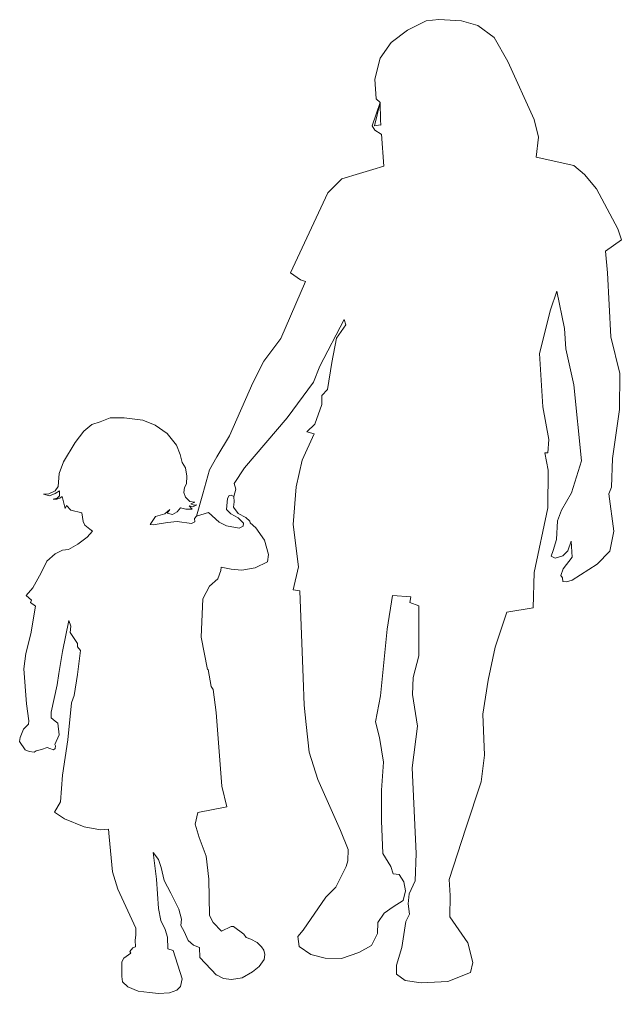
# Model space of a CAD drawing. Header units: millimetres. Extents: x -15 to 2469, y -157 to 2253.
# Drawn here: x 1617 to 2469, y 874 to 2253 of the extents above; entities that cross this region are included whole.
import ezdxf

# ---------------------------------------------------------------- set-up
doc = ezdxf.new("R2010")
doc.units = ezdxf.units.MM
doc.header["$MEASUREMENT"] = 0

msp = doc.modelspace()

# ---------------------------------------------------------------- linework, layer by layer
at = {"color": 0, "linetype": 'Continuous', "lineweight": 0, "extrusion": (-2.77556e-17, 0.816497, 0.57735)}
for p, q in [((2192.5, 2250.7), (2166.1, 2237.3)), ((2210.3, 2252.6), (2192.5, 2250.7)), ((2242.7, 2250.5), (2210.3, 2252.6)), ((2265.7, 2244.3), (2242.7, 2250.5)), ((2166.1, 2237.3), (2143.1, 2219.9)), ((2288.6, 2226.9), (2265.7, 2244.3)), ((2143.1, 2219.9), (2127.4, 2197.8)), ((2308.2, 2193.1), (2288.6, 2226.9)), ((2127.4, 2197.8), (2119.7, 2168)), ((2345.5, 2111.1), (2308.2, 2193.1)), ((2119.7, 2168), (2121.9, 2140.1)), ((2127.6, 2135.1), (2121.9, 2140.1)), ((2127.6, 2135.1), (2116.3, 2102)), ((2127.6, 2135.1), (2119.6, 2102.3)), ((2128, 2110.5), (2127.6, 2135.1)), ((2128, 2110.5), (2128.5, 2103.2)), ((2351.4, 2086), (2345.5, 2111.1)), ((2116.3, 2102), (2119.9, 2095.9)), ((2127.8, 2103.3), (2119.6, 2102.3)), ((2119.9, 2095.9), (2128.7, 2090.3)), ((2128.5, 2103.2), (2127.8, 2103.3)), ((2129.4, 2090.2), (2128.7, 2090.3)), ((2129.4, 2090.2), (2132.5, 2044.8)), ((2347.9, 2057.8), (2351.4, 2086)), ((2347.9, 2057.8), (2401.2, 2045.8)), ((2132.5, 2044.8), (2116.9, 2040.3)), ((2416.4, 2033.2), (2401.2, 2045.8)), ((2073.3, 2027.2), (2053.4, 2007.2)), ((2098.2, 2034.6), (2073.3, 2027.2)), ((2116.9, 2040.3), (2098.2, 2034.6)), ((2433.4, 2012.7), (2416.4, 2033.2)), ((2053.4, 2007.2), (2000.4, 1893.8)), ((2463.4, 1956.5), (2433.4, 2012.7)), ((2468.8, 1940.8), (2463.4, 1956.5)), ((2446.4, 1924.5), (2468.8, 1940.8)), ((2449.1, 1894), (2446.4, 1924.5)), ((2000.4, 1893.8), (2014.9, 1884.2)), ((2453.6, 1803.6), (2449.1, 1894)), ((2022, 1881.9), (1986.7, 1801.2)), ((2022, 1881.9), (2014.9, 1884.2)), ((2377.2, 1868.2), (2368.4, 1841.7)), ((2377.2, 1868.2), (2388.2, 1815.4)), ((2352.7, 1779.8), (2368.4, 1841.7)), ((2042.3, 1761.8), (2076.5, 1828.2)), ((2078.9, 1820.6), (2065.6, 1801.7)), ((2076.5, 1828.2), (2078.9, 1820.6)), ((2388.2, 1815.4), (2390.3, 1786.6)), ((1986.7, 1801.2), (1962.9, 1769.2)), ((2065.6, 1801.7), (2059.3, 1766.9)), ((2466.5, 1751.5), (2453.6, 1803.6)), ((2357.7, 1704.6), (2352.7, 1779.8)), ((2390.3, 1786.6), (2401.6, 1735.6)), ((1962.9, 1769.2), (1947.3, 1738.2)), ((2059.3, 1766.9), (2053, 1729)), ((2033.1, 1739.5), (2042.3, 1761.8)), ((2465.9, 1700.8), (2466.5, 1751.5)), ((1947.3, 1738.2), (1914.2, 1663.4)), ((1995.9, 1688.6), (2033.1, 1739.5)), ((2053, 1729), (2045, 1720.4)), ((2401.6, 1735.6), (2412.1, 1628)), ((2045, 1720.4), (2045, 1707.6)), ((2045, 1707.6), (2034.9, 1679.6)), ((2365.9, 1658.3), (2357.7, 1704.6)), ((2455.9, 1631.1), (2465.9, 1700.8)), ((1731.6, 1683.1), (1719.6, 1679.4)), ((1745.6, 1689), (1731.6, 1683.1)), ((1765.5, 1689), (1745.6, 1689)), ((1791.7, 1685.7), (1765.5, 1689)), ((1809, 1678.4), (1791.7, 1685.7)), ((1935.7, 1618.1), (1995.9, 1688.6)), ((1708.2, 1670), (1696.2, 1654)), ((1719.6, 1679.4), (1708.2, 1670)), ((1826, 1666.6), (1809, 1678.4)), ((2034.9, 1679.6), (2023.6, 1669)), ((2034, 1666.1), (2023.6, 1669)), ((1839.3, 1650), (1826, 1666.6)), ((1914.2, 1663.4), (1896.2, 1633.4)), ((2034, 1666.1), (2017.1, 1628.9)), ((2364.6, 1639.3), (2365.9, 1658.3)), ((1696.2, 1654), (1679.6, 1626.6)), ((1844.5, 1636.9), (1839.3, 1650)), ((1847.3, 1625.5), (1844.5, 1636.9)), ((1896.2, 1633.4), (1886.2, 1615)), ((2017.1, 1628.9), (2008.6, 1591)), ((2360.2, 1639.1), (2364.6, 1639.3)), ((2365.3, 1614.8), (2360.2, 1639.1)), ((2412.1, 1628), (2398, 1582.5)), ((2454.5, 1590.8), (2455.9, 1631.1)), ((1679.6, 1626.6), (1673.4, 1610)), ((1852.1, 1617.9), (1847.3, 1625.5)), ((1854.2, 1606.2), (1852.1, 1617.9)), ((1886.2, 1615), (1876.7, 1581.3)), ((1920.7, 1595.7), (1935.7, 1618.1)), ((2364.8, 1561.5), (2365.3, 1614.8)), ((1673.4, 1610), (1671.9, 1591.6)), ((1853.4, 1595.3), (1854.2, 1606.2)), ((1671.9, 1591.6), (1667.6, 1585.4)), ((1849.6, 1583), (1850.9, 1590.2)), ((1850.9, 1590.2), (1853.4, 1595.3)), ((1923.4, 1587.6), (1920.4, 1577.6)), ((1923.4, 1587.6), (1920.7, 1595.7)), ((2008.6, 1591), (2004.4, 1537.7)), ((2450.7, 1581.3), (2454.5, 1590.8)), ((1658.6, 1581.1), (1651.3, 1580.9)), ((1651.3, 1580.9), (1659.9, 1578.5)), ((1667.6, 1585.4), (1658.6, 1581.1)), ((1659.9, 1578.5), (1667.8, 1581.6)), ((1670.4, 1575.3), (1664.7, 1573.6)), ((1664.7, 1573.6), (1670.1, 1573.6)), ((1667.8, 1581.6), (1673.9, 1585.4)), ((1674.4, 1575.3), (1670.1, 1573.6)), ((1673.7, 1578.4), (1670.4, 1575.3)), ((1673.9, 1585.4), (1673.7, 1578.4)), ((1674.4, 1575.3), (1677.5, 1577.3)), ((1677.5, 1577.3), (1681.7, 1560.6)), ((1852.1, 1576.6), (1849.6, 1583)), ((1858, 1570.3), (1852.1, 1576.6)), ((1876.7, 1581.3), (1867.8, 1549.7)), ((1909.9, 1559.1), (1911.6, 1574.6)), ((1911.6, 1574.6), (1909.9, 1559.1)), ((1911.6, 1574.6), (1913.8, 1578.8)), ((1913.8, 1578.8), (1911.6, 1574.6)), ((1913.8, 1578.8), (1916.8, 1579.4)), ((1916.8, 1579.4), (1913.8, 1578.8)), ((1916.8, 1579.4), (1920.4, 1577.6)), ((1920.4, 1577.6), (1916.8, 1579.4)), ((1920.7, 1569.7), (1920.4, 1577.6)), ((2398, 1582.5), (2383.8, 1558)), ((2458, 1528.3), (2450.7, 1581.3)), ((1681.7, 1560.6), (1683.7, 1564.7)), ((1683.7, 1564.7), (1689.9, 1558)), ((1689.9, 1558), (1705.3, 1554.1)), ((1823, 1553), (1829.9, 1559)), ((1829.9, 1559), (1826.2, 1553.8)), ((1840.3, 1555.9), (1845.2, 1561.2)), ((1845.2, 1561.2), (1852.6, 1559.6)), ((1852.6, 1559.6), (1861.5, 1559.3)), ((1861.5, 1559.3), (1857.1, 1564.1)), ((1857.1, 1564.1), (1862.3, 1562.8)), ((1865.2, 1569.5), (1858, 1570.3)), ((1859.6, 1567.2), (1865.2, 1569.5)), ((1863.7, 1565), (1859.6, 1567.2)), ((1862.3, 1562.8), (1868, 1565.6)), ((1868, 1565.6), (1863.7, 1565)), ((1916, 1552.7), (1909.9, 1559.1)), ((1909.9, 1559.1), (1916, 1552.7)), ((1919.9, 1562.3), (1920.7, 1569.7)), ((1926.7, 1553.3), (1919.9, 1562.3)), ((2345.4, 1469.9), (2364.8, 1561.5)), ((2383.8, 1558), (2378.3, 1542.9)), ((1705.3, 1554.1), (1707.2, 1542)), ((1809.6, 1549.3), (1802.1, 1537.9)), ((1809.6, 1549.3), (1823, 1553)), ((1826.2, 1553.8), (1833.7, 1552.2)), ((1833.7, 1552.2), (1840.3, 1555.9)), ((1867.8, 1549.7), (1864.7, 1546.4)), ((1864.7, 1546.4), (1865.4, 1541.7)), ((1867.8, 1549.7), (1884.8, 1554.7)), ((1884.8, 1554.7), (1867.8, 1549.7)), ((1884.8, 1554.7), (1899.5, 1541.3)), ((1884.8, 1554.7), (1899.5, 1541.3)), ((1926.8, 1547.4), (1916, 1552.7)), ((1916, 1552.7), (1926.8, 1547.4)), ((1937.4, 1547.8), (1926.7, 1553.3)), ((1934, 1539.6), (1926.8, 1547.4)), ((1934, 1539.6), (1926.8, 1547.4)), ((1943.1, 1542.7), (1937.4, 1547.8)), ((1707.2, 1542), (1709.8, 1536.8)), ((1709.8, 1536.8), (1716.6, 1531.1)), ((1716.6, 1531.1), (1720.7, 1528.5)), ((1806.4, 1537.2), (1802.1, 1537.9)), ((1826.4, 1540.7), (1806.4, 1537.2)), ((1840.2, 1542), (1826.4, 1540.7)), ((1860.4, 1539.3), (1840.2, 1542)), ((1865.4, 1541.7), (1860.4, 1539.3)), ((1899.5, 1541.3), (1910.1, 1536)), ((1910.1, 1536), (1899.5, 1541.3)), ((1910.1, 1536), (1928.1, 1532.5)), ((1910.1, 1536), (1928.1, 1532.5)), ((1928.1, 1532.5), (1933.7, 1535.5)), ((1928.1, 1532.5), (1933.7, 1535.5)), ((1933.7, 1535.5), (1934, 1539.6)), ((1934, 1539.6), (1933.7, 1535.5)), ((1943.5, 1540.4), (1943.1, 1542.7)), ((1943.5, 1540.4), (1951.7, 1533.2)), ((1963.7, 1515.6), (1951.7, 1533.2)), ((2004.4, 1537.7), (2011.7, 1477.9)), ((2378.3, 1542.9), (2376.9, 1516.4)), ((1699.9, 1509.9), (1713.2, 1519.7)), ((1720.7, 1528.5), (1713.2, 1519.7)), ((2458, 1528.3), (2452.5, 1500)), ((1686.7, 1502.3), (1699.9, 1509.9)), ((1969.3, 1495.2), (1963.7, 1515.6)), ((2376.9, 1516.4), (2372.1, 1500.9)), ((2392.8, 1500.5), (2397.6, 1514)), ((2397.6, 1514), (2399.1, 1491.7)), ((1667.6, 1496.5), (1656.1, 1485.8)), ((1678.2, 1501.5), (1667.6, 1496.5)), ((1686.7, 1502.3), (1678.2, 1501.5)), ((1968, 1485.2), (1969.3, 1495.2)), ((2372.1, 1500.9), (2369.5, 1493.2)), ((2369.5, 1493.2), (2375.1, 1490.3)), ((2375.1, 1490.3), (2385.8, 1493.4)), ((2385.8, 1493.4), (2392.8, 1500.5)), ((2399.1, 1491.7), (2386.2, 1475.2)), ((2434.2, 1481.6), (2452.5, 1500)), ((1656.1, 1485.8), (1647.8, 1469.5)), ((1902, 1472.9), (1902.5, 1477.6)), ((1902.5, 1477.6), (1916.5, 1474.4)), ((1931.7, 1473.2), (1950.4, 1476.3)), ((1950.4, 1476.3), (1968, 1485.2)), ((2011.7, 1477.9), (2004.4, 1445.4)), ((2386.2, 1475.2), (2383.2, 1465.7)), ((2399.1, 1458.9), (2434.2, 1481.6)), ((1647.8, 1469.5), (1636.2, 1448.1)), ((1897.8, 1461), (1902, 1472.9)), ((1916.5, 1474.4), (1931.7, 1473.2)), ((2343.9, 1420.1), (2345.4, 1469.9)), ((2383.2, 1465.7), (2385.4, 1462.2)), ((2385.4, 1462.2), (2385.8, 1457.3)), ((1636.2, 1448.1), (1626.6, 1437.2)), ((1876.7, 1432.4), (1886.1, 1450.6)), ((1886.1, 1450.6), (1897.8, 1461)), ((2385.8, 1457.3), (2391, 1456.5)), ((2391, 1456.5), (2399.1, 1458.9)), ((1626.6, 1437.2), (1634.1, 1430.5)), ((2004.4, 1445.4), (2013.6, 1444)), ((2013.6, 1444), (2018.7, 1320.6)), ((2145.1, 1437.4), (2137.2, 1389.5)), ((2145.1, 1437.4), (2170.7, 1435.3)), ((2170.7, 1435.3), (2169.3, 1427.4)), ((1634.1, 1430.5), (1633, 1427.2)), ((1640.1, 1422.4), (1633, 1427.2)), ((1633.3, 1383.2), (1640.1, 1422.4)), ((1876.7, 1432.4), (1874.2, 1378.2)), ((2169.3, 1427.4), (2182.2, 1422.6)), ((2182.2, 1422.6), (2182.3, 1351.9)), ((2306.6, 1413.9), (2343.9, 1420.1)), ((2306.6, 1413.9), (2290, 1364.1)), ((1687.1, 1401.9), (1678.3, 1358)), ((1687.1, 1401.9), (1689.9, 1393.9)), ((1689.9, 1393.9), (1688.9, 1384.8)), ((1626, 1355.2), (1633.3, 1383.2)), ((1688.9, 1384.8), (1699.2, 1369.3)), ((2127.8, 1295.4), (2137.2, 1389.5)), ((1699.2, 1369.3), (1699.4, 1364.6)), ((1883.1, 1332.8), (1874.2, 1378.2)), ((1623.4, 1333.7), (1626, 1355.2)), ((1673.1, 1326.9), (1678.3, 1358)), ((1699.4, 1364.6), (1703.6, 1359.3)), ((1703.6, 1359.3), (1699.4, 1325.6)), ((2182.3, 1351.9), (2173.9, 1321.4)), ((2280.4, 1317.3), (2290, 1364.1)), ((1627.3, 1283.8), (1623.4, 1333.7)), ((1670.4, 1311.1), (1673.1, 1326.9)), ((1699.4, 1325.6), (1694.5, 1295.6)), ((1883.1, 1332.8), (1884.3, 1332.8)), ((1884.3, 1332.8), (1888.6, 1308.6)), ((1661.9, 1272), (1670.4, 1311.1)), ((2018.7, 1320.6), (2019.9, 1282.2)), ((2173.9, 1321.4), (2173.2, 1297)), ((2272.5, 1269.2), (2280.4, 1317.3)), ((1891.2, 1304.1), (1888.6, 1308.6)), ((1895.4, 1271.8), (1891.2, 1304.1)), ((2173.2, 1297), (2180.2, 1252.6)), ((1630.7, 1260), (1627.3, 1283.8)), ((1690.8, 1285.5), (1685.8, 1233.2)), ((1694.5, 1295.6), (1690.8, 1285.5)), ((2019.9, 1282.2), (2022.7, 1254.8)), ((2121, 1258.5), (2127.8, 1295.4)), ((1662.1, 1264), (1661.9, 1272)), ((1903.4, 1167.3), (1895.4, 1271.8)), ((2275, 1211.3), (2272.5, 1269.2)), ((1629.9, 1255.3), (1622.7, 1248.3)), ((1629.9, 1255.3), (1630.7, 1260)), ((1667.8, 1259.5), (1662.1, 1264)), ((1671.5, 1256.8), (1667.8, 1259.5)), ((1673.6, 1240.1), (1671.5, 1256.8)), ((2022.7, 1254.8), (2027.2, 1215.7)), ((2126.4, 1236.2), (2121, 1258.5)), ((1618, 1236.4), (1622.7, 1248.3)), ((2180.2, 1252.6), (2172.6, 1193.2)), ((1617.3, 1230.6), (1618, 1236.4)), ((1625.1, 1218.9), (1617.3, 1230.6)), ((1667.2, 1226.3), (1673.6, 1240.1)), ((1685.8, 1233.2), (1678, 1183)), ((2132.3, 1201.3), (2126.4, 1236.2)), ((1631.1, 1216.5), (1625.1, 1218.9)), ((1631.1, 1216.5), (1638, 1215.8)), ((1640.7, 1217.3), (1638, 1215.8)), ((1640.7, 1217.3), (1648.3, 1219.5)), ((1648.3, 1219.5), (1656.6, 1222.4)), ((1656.6, 1222.4), (1660, 1220.6)), ((1660, 1220.6), (1665.2, 1218.8)), ((1667.8, 1220.7), (1665.2, 1218.8)), ((1668, 1224.7), (1667.2, 1226.3)), ((1668, 1224.7), (1667.8, 1220.7)), ((2027.2, 1215.7), (2039.2, 1176.8)), ((2129.1, 1161.8), (2132.3, 1201.3)), ((2270.5, 1173.8), (2275, 1211.3)), ((2172.6, 1193.2), (2178.2, 1072.3)), ((1678, 1183), (1675.4, 1145.4)), ((2039.2, 1176.8), (2071.2, 1104.7)), ((2248.6, 1108.2), (2270.5, 1173.8)), ((1910.4, 1138), (1903.4, 1167.3)), ((2129.5, 1118.5), (2129.1, 1161.8)), ((1675.4, 1145.4), (1666.9, 1130.7)), ((1666.9, 1130.7), (1681, 1121.3)), ((1869.4, 1130.3), (1910.4, 1138)), ((1681, 1121.3), (1708.7, 1109.7)), ((1869.4, 1130.3), (1865.7, 1113.6)), ((2131.1, 1072.2), (2129.5, 1118.5)), ((1708.7, 1109.7), (1732, 1105.8)), ((1732, 1105.8), (1743.2, 1106.4)), ((1743.2, 1106.4), (1744.2, 1095.6)), ((1871.6, 1094.8), (1865.7, 1113.6)), ((2071.2, 1104.7), (2082.2, 1077.8)), ((2224.9, 1035.4), (2248.6, 1108.2)), ((1744.2, 1095.6), (1748.9, 1046)), ((1881.3, 1068.3), (1871.6, 1094.8)), ((2082.2, 1077.8), (2081.8, 1061.6)), ((1806.4, 1073.5), (1811.2, 1036)), ((1806.4, 1073.5), (1814, 1063.9)), ((1814, 1063.9), (1817.8, 1052.2)), ((1885.1, 1036), (1881.3, 1068.3)), ((2079.2, 1053.8), (2081.8, 1061.6)), ((2142.7, 1054), (2131.1, 1072.2)), ((2176.9, 1033.6), (2178.2, 1072.3)), ((1817.8, 1052.2), (1821.9, 1033.9)), ((2079.2, 1053.8), (2064.9, 1024.7)), ((2145.9, 1043.5), (2142.7, 1054)), ((1748.9, 1046), (1756.2, 1021.8)), ((1813.9, 994.3), (1811.2, 1036)), ((1886, 984.4), (1885.1, 1036)), ((2154.1, 1042.5), (2145.9, 1043.5)), ((2161.1, 1031.9), (2154.1, 1042.5)), ((2226.5, 1012.7), (2224.9, 1035.4)), ((1756.2, 1021.8), (1781.8, 966.4)), ((1821.9, 1033.9), (1831.2, 1016)), ((2064.9, 1024.7), (2050.8, 1010.2)), ((2163.5, 1019.1), (2161.1, 1031.9)), ((2176.9, 1033.6), (2168.3, 1015.2)), ((1831.2, 1016), (1842.8, 993.2)), ((2050.8, 1010.2), (2018.7, 963.7)), ((2160, 1005.6), (2163.5, 1019.1)), ((2168.3, 1015.2), (2167.1, 1001.1)), ((2226, 982.6), (2226.5, 1012.7)), ((1817, 977.2), (1813.9, 994.3)), ((1842.8, 993.2), (1846.3, 979.4)), ((2132.9, 987.8), (2145.9, 996.5)), ((2145.9, 996.5), (2160, 1005.6)), ((2169.1, 986.1), (2167.1, 1001.1)), ((1846.3, 979.4), (1845.6, 970.1)), ((1891, 974.5), (1886, 984.4)), ((2124.2, 974.6), (2132.9, 987.8)), ((2169.1, 986.1), (2163.7, 975.9)), ((2251.6, 945.8), (2226, 982.6)), ((1781.8, 966.4), (1781.6, 956.7)), ((1823.4, 964.4), (1817, 977.2)), ((1845.6, 970.1), (1850.1, 961.8)), ((1903, 962.3), (1891, 974.5)), ((1903, 962.3), (1916.6, 968.8)), ((1920.2, 969), (1916.6, 968.8)), ((1934.6, 958.1), (1920.2, 969)), ((2124.2, 974.6), (2123.6, 958.7)), ((2163.7, 975.9), (2158.2, 939.1)), ((1781.6, 956.7), (1780.7, 949.6)), ((1826.6, 953.9), (1823.4, 964.4)), ((1826.9, 937.3), (1826.6, 953.9)), ((1850.1, 961.8), (1856, 949.2)), ((1938.1, 953.4), (1934.6, 958.1)), ((1944.5, 950.9), (1938.1, 953.4)), ((2011.2, 954.5), (2018.7, 963.7)), ((2011.2, 954.5), (2012.8, 940.5)), ((2123.6, 958.7), (2115.4, 941.8)), ((1773.5, 933.3), (1777.4, 938.5)), ((1781.3, 939.9), (1777.4, 938.5)), ((1781.3, 939.9), (1780.7, 949.6)), ((1856, 949.2), (1863.5, 942.6)), ((1863.5, 942.6), (1872.1, 939.3)), ((1872.1, 939.3), (1872.4, 924.9)), ((1953.3, 946.4), (1944.5, 950.9)), ((1959.7, 940), (1953.3, 946.4)), ((1959.7, 940), (1963, 935.3)), ((2012.8, 940.5), (2029.3, 929.2)), ((2097.3, 932), (2115.4, 941.8)), ((2150.6, 914.1), (2158.2, 939.1)), ((2258.6, 917.7), (2251.6, 945.8)), ((1764.9, 924), (1761.9, 918.6)), ((1774.6, 931.1), (1764.9, 924)), ((1773.5, 933.3), (1774.6, 931.1)), ((1834.7, 935), (1826.9, 937.3)), ((1847.2, 894.9), (1834.7, 935)), ((1872.4, 924.9), (1895.9, 900)), ((1964.4, 929), (1963, 935.3)), ((1963.4, 922.1), (1964.4, 929)), ((2029.3, 929.2), (2049.6, 923.8)), ((2072.7, 923.5), (2049.6, 923.8)), ((2072.7, 923.5), (2097.3, 932)), ((1762.2, 898.1), (1761.9, 918.6)), ((1946.8, 904.6), (1956.3, 912.1)), ((1956.3, 912.1), (1963.4, 922.1)), ((2150.6, 914.1), (2150.6, 901.4)), ((2255.2, 903.9), (2258.6, 917.7)), ((1762.2, 898.1), (1763.1, 890.5)), ((1896.1, 900.4), (1895.9, 900)), ((1896.1, 900.4), (1905.9, 895.3)), ((1917, 893.6), (1932.4, 896.3)), ((1932.4, 896.3), (1946.8, 904.6)), ((2150.6, 901.4), (2162.8, 892.6)), ((2223.3, 891), (2255.2, 903.9)), ((1763.1, 890.5), (1770.7, 883.6)), ((1770.7, 883.6), (1784.9, 877.3)), ((1839.7, 878.6), (1844.9, 884.1)), ((1844.9, 884.1), (1847.2, 894.9)), ((1905.9, 895.3), (1917, 893.6)), ((2162.8, 892.6), (2185.6, 889.3)), ((2185.6, 889.3), (2223.3, 891)), ((1784.9, 877.3), (1801.2, 875.2)), ((1801.2, 875.2), (1813.8, 874)), ((1813.8, 874), (1829.6, 874.9)), ((1829.6, 874.9), (1839.7, 878.6))]:
    msp.add_line(p, q, dxfattribs=at)

doc.saveas('drawing.dxf')
